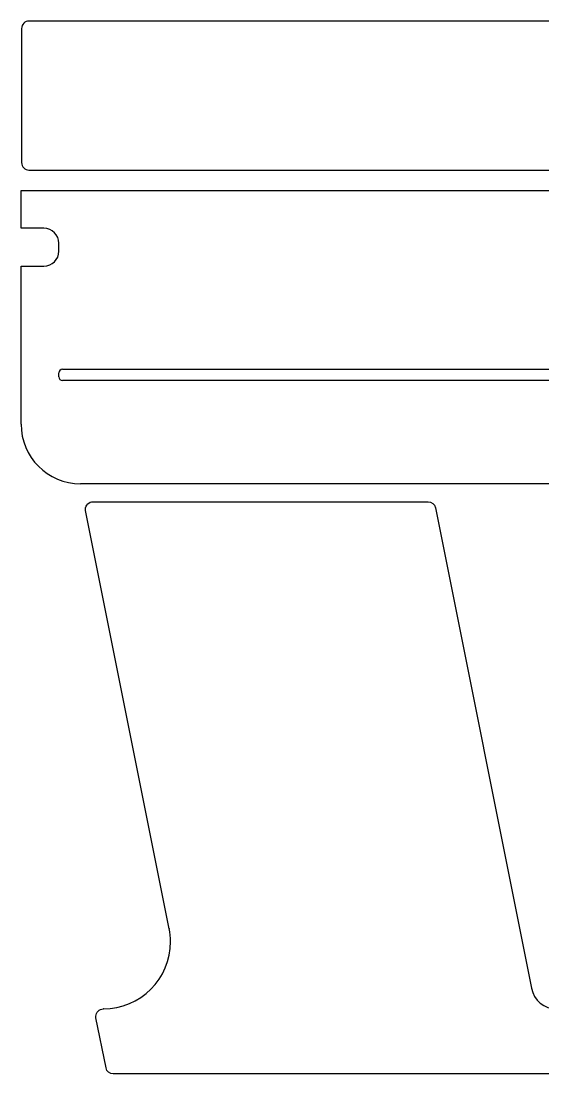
# Model space of a CAD drawing. Header units: millimetres. Extents: x -301 to 112, y -144 to 143.
# Drawn here: x -301.3 to -231.2, y -142.9 to -1.6 of the extents above; entities that cross this region are included whole.
import ezdxf

# ---------------------------------------------------------------- set-up
doc = ezdxf.new("R2010")
doc.units = ezdxf.units.MM
doc.header["$MEASUREMENT"] = 0
doc.layers.add('#Layer_1', color=7, linetype='Continuous')
doc.layers.add('Default', color=7, linetype='Continuous')

msp = doc.modelspace()

# ---------------------------------------------------------------- linework, layer by layer
at = {"layer": '#Layer_1', "lineweight": 25}
for points in [[(-299.3055, -24.3578), (-299.3055, -24.3578), (-100.1055, -24.3578), (-100.1055, -24.3578)], [(-301.3056, -29.4376), (-301.3056, -29.4376), (-301.3056, -26.3577), (-301.3056, -26.3577)], [(-298.2257, -29.4376), (-298.2257, -29.4376), (-301.3056, -29.4376), (-301.3056, -29.4376)], [(-296.2256, -32.5175), (-296.2256, -32.5175), (-296.2256, -31.4378), (-296.2256, -31.4378)], [(-301.3056, -34.5177), (-301.3056, -34.5177), (-298.2257, -34.5177), (-298.2257, -34.5177)]]:
    msp.add_open_spline(points, degree=3, dxfattribs=at)
at = {"layer": 'Default', "lineweight": 25}
for points in [[(-300.239, -1.6161), (-300.7916, -1.6161), (-301.2391, -2.0637), (-301.2391, -2.6162)], [(-301.2391, -2.6162), (-301.2391, -2.6162), (-301.2391, -20.6161), (-301.2391, -20.6161)], [(-122.2392, -1.6161), (-122.2392, -1.6161), (-300.239, -1.6161), (-300.239, -1.6161)], [(-301.2391, -20.6161), (-301.2391, -21.1683), (-300.7916, -21.6158), (-300.239, -21.6158)], [(-300.239, -21.6158), (-300.239, -21.6158), (-122.2392, -21.6158), (-122.2392, -21.6158)], [(-301.3056, -26.3577), (-301.3056, -26.3577), (-301.3056, -24.3578), (-301.3056, -24.3578)], [(-301.3056, -24.3578), (-301.3056, -24.3578), (-299.3055, -24.3578), (-299.3055, -24.3578)], [(-296.2256, -31.4378), (-296.2256, -30.333), (-297.121, -29.4376), (-298.2257, -29.4376)], [(-298.2257, -34.5177), (-297.121, -34.5177), (-296.2256, -33.6224), (-296.2256, -32.5175)], [(-301.3056, -55.7278), (-301.3056, -55.7278), (-301.3056, -34.5177), (-301.3056, -34.5177)], [(-295.7256, -48.3577), (-296.0017, -48.3577), (-296.2256, -48.5816), (-296.2256, -48.8576)], [(-296.2256, -49.3578), (-296.2256, -49.3578), (-296.2256, -48.8576), (-296.2256, -48.8576)], [(-296.2256, -49.3578), (-296.2256, -49.6338), (-296.0017, -49.8577), (-295.7256, -49.8577)], [(-295.7256, -48.3577), (-295.7256, -48.3577), (-113.7253, -48.3577), (-113.7253, -48.3577)], [(-113.7253, -49.8577), (-113.7253, -49.8577), (-295.7256, -49.8577), (-295.7256, -49.8577)], [(-301.3056, -55.7278), (-301.3056, -60.1462), (-297.7239, -63.7277), (-293.3057, -63.7277)], [(-217.3057, -63.7287), (-217.3057, -63.7287), (-293.3057, -63.7277), (-293.3057, -63.7277)], [(-291.6486, -66.141), (-291.6486, -66.141), (-246.6484, -66.141), (-246.6484, -66.141)], [(-246.6484, -66.141), (-246.172, -66.141), (-245.7614, -66.4772), (-245.668, -66.9447)], [(-245.668, -66.9447), (-245.668, -66.9447), (-232.7699, -131.4358), (-232.7699, -131.4358)], [(-232.7699, -131.4358), (-232.4464, -133.052), (-231.0274, -134.2157), (-229.3792, -134.2157)], [(-289.8944, -142.1449), (-289.8944, -142.1449), (-291.2411, -135.4118), (-291.2411, -135.4118)], [(-288.9139, -142.949), (-289.3904, -142.949), (-289.8007, -142.6124), (-289.8944, -142.1449)], [(-150.8035, -142.949), (-150.8035, -142.949), (-288.9139, -142.949), (-288.9139, -142.949)]]:
    msp.add_open_spline(points, degree=3, dxfattribs=at)
for points in [[(-292.6291, -67.3368), (-292.6422, -67.2723), (-292.6484, -67.2065), (-292.6484, -67.1407), (-292.6484, -67.1407), (-292.6484, -66.5885), (-292.2009, -66.141), (-291.6486, -66.141)], [(-281.4122, -123.4222), (-281.4122, -123.4222), (-281.4064, -123.4505), (-281.4064, -123.4505), (-281.4064, -123.4505), (-281.4064, -123.4505), (-292.6291, -67.3368), (-292.6291, -67.3368)], [(-290.2603, -134.2157), (-285.2769, -134.2157), (-281.2369, -130.1753), (-281.2369, -125.192), (-281.2369, -125.192), (-281.2369, -124.5977), (-281.2954, -124.0051), (-281.4122, -123.4222)], [(-291.2411, -135.4118), (-291.2538, -135.3471), (-291.2604, -135.2813), (-291.2604, -135.2155), (-291.2604, -135.2155), (-291.2604, -134.6632), (-290.8129, -134.2157), (-290.2603, -134.2157)], [(-290.2603, -134.2157), (-290.2603, -134.2157), (-290.2317, -134.2157), (-290.2317, -134.2157), (-290.2317, -134.2157), (-290.2317, -134.2157), (-290.2603, -134.2157), (-290.2603, -134.2157)]]:
    msp.add_open_spline(points, degree=3, knots=[0, 0, 0, 0, 0.33333333, 0.33333333, 0.33333333, 0.33333333, 1, 1, 1, 1], dxfattribs=at)

doc.saveas('drawing.dxf')
